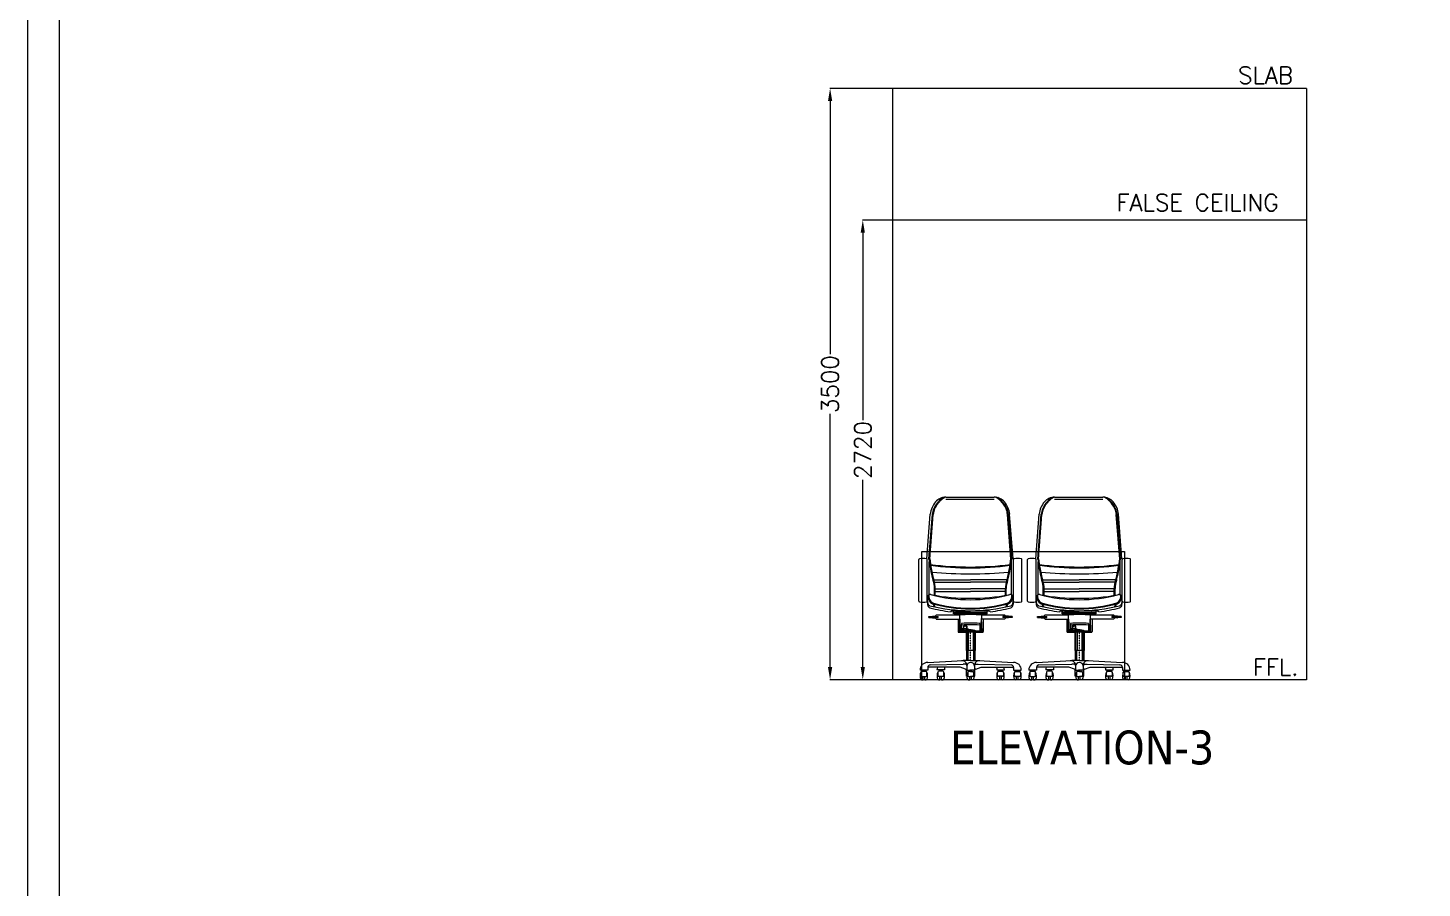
# Model space of a CAD drawing. Extents: x 3552052 to 4102982, y -707811 to -630695.
# Drawn here: x 3731623 to 3739880, y -696621 to -691530 of the extents above; entities that cross this region are included whole.
import ezdxf

# ---------------------------------------------------------------- set-up
doc = ezdxf.new("R2010")
doc.units = 0
doc.header["$LTSCALE"] = 6
doc.header["$MEASUREMENT"] = 0
doc.linetypes.add('AKS1', pattern=[0.024, 0.01, -0.002, 0, -0.002, 0.01])
doc.layers.get('0').update_dxf_attribs({"linetype": 'CONTINUOUS', "lineweight": 0})
doc.layers.get('Defpoints').update_dxf_attribs({"linetype": 'CONTINUOUS', "lineweight": 0})
for name, color, linetype, lineweight in [('ELE-4M UPS P.SB', 3, 'CONTINUOUS', 0), ('ELE-SOCKET NMBERING', 7, 'CONTINUOUS', 9), ('EQP', 6, 'CONTINUOUS', 0), ('MEP_HVAC_RA_DUCT', 1, 'CONTINUOUS', 0)]:
    doc.layers.add(name, color=color, linetype=linetype, lineweight=lineweight)
doc.styles.add('Annotation', font='tahoma.ttf')
doc.styles.add('ROMANS', font='romans.shx')
doc.dimstyles.new('AEPL1', dxfattribs={"dimtxt": 100, "dimasz": 75, "dimexe": 1.25, "dimexo": 50, "dimtad": 0, "dimdec": 0, "dimtxsty": 'ROMANS', "dimcen": 2.5, "dimclrd": 7, "dimclre": 7, "dimadec": 0, "dimazin": 0, "dimtfac": 1, "dimtdec": 0, "dimtmove": 0, "dimatfit": 3, "dimfxl": 1, "dimlwd": 0, "dimlwe": 0, "dimarcsym": 0})

# ---------------------------------------------------------------- blocks, each defined once
blk = doc.blocks.new('*D239')
at = {"layer": 'Defpoints', "color": 0, "linetype": 'ByBlock', "transparency": 16777216}
for p in [(3736567.3, -692667.8), (3737272.8, -692667.8), (3736897.1, -695388)]:
    blk.add_point(p, dxfattribs=at)
at = {"layer": 'ELE-4M UPS P.SB', "color": 7, "linetype": 'ByBlock', "lineweight": 0, "transparency": 16777216}
for p, q in [((3737222.8, -692667.8), (3736566.1, -692667.8)), ((3736567.3, -692742.8), (3736567.3, -693851.1)), ((3736567.3, -695313), (3736567.3, -694204.7)), ((3736847.1, -695388), (3736566.1, -695388))]:
    blk.add_line(p, q, dxfattribs=at)
at = {"layer": 'ELE-4M UPS P.SB', "color": 7, "linetype": 'ByBlock', "transparency": 16777216}
for points in [[(3736579.8, -692742.8), (3736554.8, -692742.8), (3736567.3, -692667.8)], [(3736554.8, -695313), (3736579.8, -695313), (3736567.3, -695388)]]:
    blk.add_solid(points, dxfattribs=at)
at = {"layer": 'ELE-4M UPS P.SB', "color": 0, "linetype": 'ByBlock', "transparency": 16777216, "insert": (3736567.3, -694027.9), "char_height": 100, "attachment_point": 5, "rotation": 90, "style": 'ROMANS'}
blk.add_mtext('2720', dxfattribs=at)
blk = doc.blocks.new('*D240')
at = {"layer": 'Defpoints', "color": 0, "linetype": 'ByBlock', "transparency": 16777216}
for p in [(3736373.8, -691888), (3736897.1, -691888), (3736897.1, -695388)]:
    blk.add_point(p, dxfattribs=at)
at = {"layer": 'ELE-4M UPS P.SB', "color": 7, "linetype": 'ByBlock', "lineweight": 0, "transparency": 16777216}
for p, q in [((3736847.1, -691888), (3736372.5, -691888)), ((3736373.8, -691963), (3736373.8, -693461.2)), ((3736373.8, -695313), (3736373.8, -693814.8)), ((3736847.1, -695388), (3736372.5, -695388))]:
    blk.add_line(p, q, dxfattribs=at)
at = {"layer": 'ELE-4M UPS P.SB', "color": 7, "linetype": 'ByBlock', "transparency": 16777216}
for points in [[(3736386.3, -691963), (3736361.3, -691963), (3736373.8, -691888)], [(3736361.3, -695313), (3736386.3, -695313), (3736373.8, -695388)]]:
    blk.add_solid(points, dxfattribs=at)
at = {"layer": 'ELE-4M UPS P.SB', "color": 0, "linetype": 'ByBlock', "transparency": 16777216, "insert": (3736373.8, -693638), "char_height": 100, "attachment_point": 5, "rotation": 90, "style": 'ROMANS'}
blk.add_mtext('3500', dxfattribs=at)

msp = doc.modelspace()

# ---------------------------------------------------------------- linework, layer by layer
for points in [[(3749646.8, -681192.4), (3749646.8, -701710.9), (3731623, -701710.9), (3731623, -681192.4)], [(3749460, -681379.2), (3749460, -701524.1), (3731809.8, -701524.1), (3731809.8, -681379.2)]]:
    msp.add_lwpolyline(points, close=True)
at = {"layer": 'EQP'}
for p, q in [((3737059.1, -694307.6), (3737345.3, -694307.6)), ((3737703.4, -694307.6), (3737989.6, -694307.6)), ((3737059.1, -694319.7), (3737345.3, -694319.7)), ((3737703.4, -694319.7), (3737989.6, -694319.7)), ((3736947.2, -694672.3), (3736967.2, -694407.6)), ((3736959.3, -694673.2), (3736979.3, -694408.5)), ((3736964.2, -694673.6), (3736984.2, -694408.9)), ((3737444.5, -694673.6), (3737424.5, -694408.9)), ((3737449.4, -694673.2), (3737429.4, -694408.5)), ((3737457.2, -694672.3), (3737437.2, -694407.6)), ((3737591.5, -694672.3), (3737611.5, -694407.6)), ((3737603.6, -694673.2), (3737623.6, -694408.5)), ((3737608.5, -694673.6), (3737628.5, -694408.9)), ((3738088.8, -694673.6), (3738068.8, -694408.9)), ((3738093.7, -694673.2), (3738073.7, -694408.5)), ((3738101.5, -694672.3), (3738081.5, -694407.6)), ((3736899.3, -694922.3), (3736899.3, -694676)), ((3736899.3, -694916.1), (3736899.3, -694682.1)), ((3736949.3, -694926), (3736949.3, -694676)), ((3736961.4, -694884), (3736961.4, -694689)), ((3737447.3, -694884), (3737447.3, -694689)), ((3737459.4, -694926), (3737459.4, -694676)), ((3737509.4, -694922.3), (3737509.4, -694676)), ((3737509.4, -694916.1), (3737509.4, -694682.1)), ((3737543.6, -694922.3), (3737543.6, -694676)), ((3737543.6, -694916.1), (3737543.6, -694682.1)), ((3737593.6, -694926), (3737593.6, -694676)), ((3737605.7, -694884), (3737605.7, -694689)), ((3738091.6, -694884), (3738091.6, -694689)), ((3738103.7, -694926), (3738103.7, -694676)), ((3738153.7, -694922.3), (3738153.7, -694676)), ((3738153.7, -694916.1), (3738153.7, -694682.1)), ((3736987.1, -694795.5), (3737204.3, -694795.5)), ((3736992, -694810.5), (3737204.3, -694810.5)), ((3737421.6, -694795.5), (3737204.3, -694795.5)), ((3737416.7, -694810.5), (3737204.3, -694810.5)), ((3737631.4, -694795.5), (3737848.6, -694795.5)), ((3737636.3, -694810.5), (3737848.6, -694810.5)), ((3738065.9, -694795.5), (3737848.6, -694795.5)), ((3738060.9, -694810.5), (3737848.6, -694810.5)), ((3736991.8, -694887.9), (3736991.8, -694847.7)), ((3736996.8, -694888.8), (3736996.8, -694845)), ((3736996.8, -694850.5), (3737204.3, -694850.5)), ((3736996.8, -694865.5), (3737204.3, -694865.5)), ((3737411.9, -694850.5), (3737204.3, -694850.5)), ((3737411.9, -694865.5), (3737204.3, -694865.5)), ((3737411.9, -694888.8), (3737411.9, -694845)), ((3737416.9, -694887.9), (3737416.9, -694847.7)), ((3737636.1, -694887.9), (3737636.1, -694847.7)), ((3737641.1, -694888.8), (3737641.1, -694845)), ((3737641.1, -694850.5), (3737848.6, -694850.5)), ((3737641.1, -694865.5), (3737848.6, -694865.5)), ((3738056.2, -694850.5), (3737848.6, -694850.5)), ((3738056.2, -694865.5), (3737848.6, -694865.5)), ((3738056.2, -694888.8), (3738056.2, -694845)), ((3738061.2, -694887.9), (3738061.2, -694847.7)), ((3736957.9, -695019.2), (3736957.9, -695013.2)), ((3736957.9, -695013.2), (3737012.9, -695013.2)), ((3736957.9, -695019.2), (3737012.9, -695019.2)), ((3736979.9, -695013.2), (3736979.9, -695011.7)), ((3736979.9, -695020.7), (3736979.9, -695019.2)), ((3736980.4, -695011.2), (3736994, -695011.2)), ((3736980.4, -695021.2), (3736993.9, -695021.2)), ((3737002.9, -695004.2), (3737139.7, -695004.2)), ((3737002.9, -695028.2), (3737140.8, -695028.2)), ((3737007.9, -695019.2), (3737007.9, -695013.2)), ((3737012.9, -695019.2), (3737012.9, -695013.2)), ((3737090.4, -694982.6), (3737091.5, -694982.6)), ((3737092, -694982.7), (3737090.4, -694982.7)), ((3737095.1, -694980), (3737092.8, -694982.3)), ((3737095.1, -694979.9), (3737092.9, -694982.1)), ((3737096.5, -694979.3), (3737113.2, -694979.3)), ((3737113.3, -694979.4), (3737096.5, -694979.4)), ((3737104.3, -694996.9), (3737104.3, -694983.6)), ((3737304.3, -694991.6), (3737104.3, -694991.6)), ((3737106.9, -694982.6), (3737105.3, -694982.6)), ((3737105.7, -694997.9), (3737105.6, -694997.9)), ((3737110, -694979.9), (3737107.7, -694982.2)), ((3737128.2, -694979.3), (3737111.4, -694979.3)), ((3737114.7, -694979.9), (3737116.8, -694982.1)), ((3737114.7, -694980), (3737116.8, -694982.1)), ((3737118.2, -694982.6), (3737204.3, -694982.6)), ((3737129.6, -694979.9), (3737131.7, -694982.1)), ((3737131.7, -695028.2), (3737131.7, -695102.7)), ((3737273, -694997.9), (3737135.6, -694997.9)), ((3737138.8, -695101.6), (3737141.1, -695033)), ((3737149.7, -695003.1), (3737149.7, -694997.9)), ((3737152.2, -695056), (3737152.2, -695061.9)), ((3737152.7, -695002.8), (3737152.7, -694997.9)), ((3737290.5, -694982.6), (3737204.3, -694982.6)), ((3737259.4, -695002.9), (3737259.4, -694997.9)), ((3737260.2, -695056), (3737260.2, -695061.9)), ((3737262.4, -695003.1), (3737262.4, -694997.9)), ((3737407.7, -695028.2), (3737270.9, -695028.2)), ((3737273.6, -695101.6), (3737271, -695025.7)), ((3737272.2, -695004.2), (3737407.7, -695004.2)), ((3737279, -694979.9), (3737276.9, -694982.1)), ((3737279, -694980), (3737276.9, -694982.1)), ((3737280.4, -694979.4), (3737297.1, -694979.4)), ((3737280.7, -695028.2), (3737280.7, -695102.7)), ((3737294, -694979.9), (3737291.9, -694982.1)), ((3737294, -694980), (3737291.9, -694982.1)), ((3737312.2, -694979.3), (3737295.4, -694979.3)), ((3737295.4, -694979.4), (3737312.1, -694979.4)), ((3737298.6, -694979.9), (3737300.7, -694982.1)), ((3737298.6, -694980), (3737300.9, -694982.3)), ((3737301.7, -694982.7), (3737303.3, -694982.7)), ((3737303.3, -694982.6), (3737302.1, -694982.6)), ((3737303.3, -694997.9), (3737302.9, -694997.9)), ((3737304.3, -694996.9), (3737304.3, -694983.6)), ((3737313.6, -694979.9), (3737315.7, -694982.1)), ((3737313.6, -694980), (3737315.9, -694982.3)), ((3737316.7, -694982.7), (3737318.3, -694982.7)), ((3737318.3, -694982.6), (3737317.1, -694982.6)), ((3737452.7, -695013.2), (3737397.7, -695013.2)), ((3737397.7, -695013.2), (3737397.7, -695019.2)), ((3737452.7, -695019.2), (3737397.7, -695019.2)), ((3737402.7, -695013.2), (3737402.7, -695019.2)), ((3737430.2, -695021.2), (3737416.6, -695021.2)), ((3737430.2, -695011.2), (3737416.7, -695011.2)), ((3737430.7, -695011.7), (3737430.7, -695013.2)), ((3737430.7, -695019.2), (3737430.7, -695020.7)), ((3737452.7, -695013.2), (3737452.7, -695019.2)), ((3737602.2, -695019.2), (3737602.2, -695013.2)), ((3737602.2, -695013.2), (3737657.2, -695013.2)), ((3737602.2, -695019.2), (3737657.2, -695019.2)), ((3737624.2, -695013.2), (3737624.2, -695011.7)), ((3737624.2, -695020.7), (3737624.2, -695019.2)), ((3737624.7, -695011.2), (3737638.2, -695011.2)), ((3737624.7, -695021.2), (3737638.2, -695021.2)), ((3737647.2, -695004.2), (3737784, -695004.2)), ((3737647.2, -695028.2), (3737785.1, -695028.2)), ((3737652.2, -695019.2), (3737652.2, -695013.2)), ((3737657.2, -695019.2), (3737657.2, -695013.2)), ((3737734.7, -694982.6), (3737735.8, -694982.6)), ((3737736.3, -694982.7), (3737734.7, -694982.7)), ((3737739.4, -694980), (3737737.1, -694982.3)), ((3737739.4, -694979.9), (3737737.2, -694982.1)), ((3737740.8, -694979.3), (3737757.5, -694979.3)), ((3737757.6, -694979.4), (3737740.8, -694979.4)), ((3737748.6, -694996.9), (3737748.6, -694983.6)), ((3737948.6, -694991.6), (3737748.6, -694991.6)), ((3737751.2, -694982.6), (3737749.6, -694982.6)), ((3737750, -694997.9), (3737749.9, -694997.9)), ((3737754.3, -694979.9), (3737752, -694982.2)), ((3737772.5, -694979.3), (3737755.7, -694979.3)), ((3737759, -694979.9), (3737761.1, -694982.1)), ((3737759, -694980), (3737761.1, -694982.1)), ((3737762.5, -694982.6), (3737848.6, -694982.6)), ((3737773.9, -694979.9), (3737776, -694982.1)), ((3737776, -695028.2), (3737776, -695102.7)), ((3737917.3, -694997.9), (3737779.8, -694997.9)), ((3737783.1, -695101.6), (3737785.4, -695033)), ((3737794, -695003.1), (3737794, -694997.9)), ((3737796.5, -695056), (3737796.5, -695061.9)), ((3737797, -695002.8), (3737797, -694997.9)), ((3737934.8, -694982.6), (3737848.6, -694982.6)), ((3737903.7, -695002.9), (3737903.7, -694997.9)), ((3737904.5, -695056), (3737904.5, -695061.9)), ((3737906.7, -695003.1), (3737906.7, -694997.9)), ((3738052, -695028.2), (3737915.2, -695028.2)), ((3737917.9, -695101.6), (3737915.3, -695025.7)), ((3737916.5, -695004.2), (3738052, -695004.2)), ((3737923.3, -694980), (3737921.1, -694982.1)), ((3737923.3, -694979.9), (3737921.2, -694982.1)), ((3737924.7, -694979.4), (3737941.4, -694979.4)), ((3737925, -695028.2), (3737925, -695102.7)), ((3737938.3, -694980), (3737936.1, -694982.1)), ((3737938.3, -694979.9), (3737936.2, -694982.1)), ((3737956.5, -694979.3), (3737939.7, -694979.3)), ((3737939.7, -694979.4), (3737956.4, -694979.4)), ((3737942.8, -694980), (3737945.2, -694982.3)), ((3737942.9, -694979.9), (3737945, -694982.1)), ((3737946, -694982.7), (3737947.6, -694982.7)), ((3737947.6, -694982.6), (3737946.4, -694982.6)), ((3737947.6, -694997.9), (3737947.2, -694997.9)), ((3737948.6, -694996.9), (3737948.6, -694983.6)), ((3737957.8, -694980), (3737960.2, -694982.3)), ((3737957.9, -694979.9), (3737960, -694982.1)), ((3737961, -694982.7), (3737962.6, -694982.7)), ((3737962.6, -694982.6), (3737961.4, -694982.6)), ((3738097, -695013.2), (3738042, -695013.2)), ((3738042, -695013.2), (3738042, -695019.2)), ((3738097, -695019.2), (3738042, -695019.2)), ((3738047, -695013.2), (3738047, -695019.2)), ((3738074.5, -695021.2), (3738060.9, -695021.2)), ((3738074.5, -695011.2), (3738061, -695011.2)), ((3738075, -695011.7), (3738075, -695013.2)), ((3738075, -695019.2), (3738075, -695020.7)), ((3738097, -695013.2), (3738097, -695019.2)), ((3737135.7, -695106.7), (3737178.7, -695106.7)), ((3737140.8, -695103.7), (3737162, -695103.7)), ((3737144.2, -695066), (3737144.2, -695100.8)), ((3737153.7, -695100.8), (3737144.2, -695100.8)), ((3737152.2, -695061.9), (3737152.2, -695089.1)), ((3737152.2, -695100.1), (3737152.2, -695100.8)), ((3737163, -695071.5), (3737163, -695085.8)), ((3737164.5, -695072.1), (3737164.5, -695085.8)), ((3737168.5, -695066.9), (3737168.5, -695071.5)), ((3737171.9, -695071.3), (3737173, -695071.3)), ((3737177.5, -695066.6), (3737177.5, -695071.6)), ((3737178.7, -695106.7), (3737178.7, -695214.7)), ((3737180.7, -695104.7), (3737231.7, -695104.7)), ((3737181.5, -695072.3), (3737181.5, -695085.8)), ((3737232.1, -695104.7), (3737181.7, -695104.7)), ((3737183, -695071.1), (3737183, -695085.8)), ((3737183.7, -695104.7), (3737183.7, -695214.7)), ((3737184.1, -695103.7), (3737186.7, -695103.7)), ((3737186.7, -695102.6), (3737186.7, -695104.7)), ((3737191.7, -695104.7), (3737191.7, -695214.7)), ((3737268.2, -695100.8), (3737192.4, -695100.8)), ((3737220.7, -695104.7), (3737220.7, -695214.7)), ((3737225.7, -695100.8), (3737225.7, -695104.7)), ((3737225.7, -695103.7), (3737271.6, -695103.7)), ((3737228.7, -695104.7), (3737228.7, -695214.7)), ((3737233.7, -695106.7), (3737233.7, -695214.7)), ((3737233.7, -695106.7), (3737276.7, -695106.7)), ((3737260.2, -695061.9), (3737260.2, -695100.8)), ((3737268.2, -695066), (3737268.2, -695100.8)), ((3737780, -695106.7), (3737823, -695106.7)), ((3737785.1, -695103.7), (3737806.3, -695103.7)), ((3737788.5, -695066), (3737788.5, -695100.8)), ((3737797.9, -695100.8), (3737788.5, -695100.8)), ((3737796.5, -695061.9), (3737796.5, -695089.1)), ((3737796.5, -695100.1), (3737796.5, -695100.8)), ((3737807.3, -695071.5), (3737807.3, -695085.8)), ((3737808.8, -695072.1), (3737808.8, -695085.8)), ((3737812.8, -695066.9), (3737812.8, -695071.5)), ((3737816.2, -695071.3), (3737817.3, -695071.3)), ((3737821.8, -695066.6), (3737821.8, -695071.6)), ((3737823, -695106.7), (3737823, -695214.7)), ((3737825, -695104.7), (3737876, -695104.7)), ((3737825.8, -695072.3), (3737825.8, -695085.8)), ((3737876.3, -695104.7), (3737826, -695104.7)), ((3737827.3, -695071.1), (3737827.3, -695085.8)), ((3737828, -695104.7), (3737828, -695214.7)), ((3737828.4, -695103.7), (3737831, -695103.7)), ((3737831, -695102.6), (3737831, -695104.7)), ((3737836, -695104.7), (3737836, -695214.7)), ((3737912.5, -695100.8), (3737836.7, -695100.8)), ((3737865, -695104.7), (3737865, -695214.7)), ((3737870, -695100.8), (3737870, -695104.7)), ((3737870, -695103.7), (3737915.9, -695103.7)), ((3737873, -695104.7), (3737873, -695214.7)), ((3737878, -695106.7), (3737878, -695214.7)), ((3737878, -695106.7), (3737921, -695106.7)), ((3737904.5, -695061.9), (3737904.5, -695100.8)), ((3737912.5, -695066), (3737912.5, -695100.8)), ((3737233.7, -695214.7), (3737178.7, -695214.7)), ((3737181.2, -695214.7), (3737181.2, -695273.7)), ((3737184.2, -695214.7), (3737184.2, -695273.7)), ((3737189.2, -695214.7), (3737189.2, -695273.7)), ((3737223.2, -695214.7), (3737223.2, -695273.7)), ((3737228.2, -695214.7), (3737228.2, -695273.7)), ((3737231.2, -695214.7), (3737231.2, -695273.7)), ((3737878, -695214.7), (3737823, -695214.7)), ((3737825.5, -695214.7), (3737825.5, -695273.7)), ((3737828.5, -695214.7), (3737828.5, -695273.7)), ((3737833.5, -695214.7), (3737833.5, -695273.7)), ((3737867.5, -695214.7), (3737867.5, -695273.7)), ((3737872.5, -695214.7), (3737872.5, -695273.7)), ((3737875.5, -695214.7), (3737875.5, -695273.7)), ((3736951.9, -695285), (3737161.2, -695274)), ((3736966.5, -695300.2), (3737161.2, -695295)), ((3737206.2, -695274), (3737161.2, -695274)), ((3737175.5, -695295), (3737161.2, -695295)), ((3737183.5, -695303), (3737183.5, -695330.5)), ((3737206.2, -695274), (3737251.2, -695274)), ((3737229, -695303), (3737229, -695330.5)), ((3737237, -695295), (3737251.2, -695295)), ((3737251.2, -695274), (3737460.6, -695285)), ((3737251.2, -695295), (3737445.9, -695300.2)), ((3737596.1, -695285), (3737805.5, -695274)), ((3737610.8, -695300.2), (3737805.5, -695295)), ((3737850.5, -695274), (3737805.5, -695274)), ((3737819.7, -695295), (3737805.5, -695295)), ((3737827.7, -695303), (3737827.7, -695330.5)), ((3737850.5, -695274), (3737895.5, -695274)), ((3737873.2, -695303), (3737873.2, -695330.5)), ((3737881.2, -695295), (3737895.5, -695295)), ((3737895.5, -695274), (3738104.8, -695285)), ((3737895.5, -695295), (3738090.2, -695300.2)), ((3736951.9, -695330.5), (3736906.4, -695330.5)), ((3736911.6, -695343), (3736911.6, -695363)), ((3736914.9, -695388), (3736924.1, -695388)), ((3736941.6, -695338), (3736916.6, -695338)), ((3736916.6, -695368), (3736941.6, -695368)), ((3736934.1, -695330.5), (3736924.1, -695330.5)), ((3736924.1, -695338), (3736924.1, -695330.5)), ((3736924.1, -695388), (3736924.1, -695368)), ((3736934.1, -695338), (3736934.1, -695330.5)), ((3736934.1, -695388), (3736934.1, -695368)), ((3736934.1, -695388), (3736943.3, -695388)), ((3736946.6, -695363), (3736946.6, -695343)), ((3736951.9, -695315.2), (3736951.9, -695330.5)), ((3737096.7, -695314), (3736956.9, -695314)), ((3737052.1, -695329.9), (3737006.6, -695329.9)), ((3737011.9, -695342.4), (3737011.9, -695362.4)), ((3737015.2, -695387.4), (3737024.4, -695387.4)), ((3737041.9, -695337.4), (3737016.9, -695337.4)), ((3737016.9, -695367.4), (3737041.9, -695367.4)), ((3737024.4, -695337.4), (3737024.4, -695329.9)), ((3737034.4, -695329.9), (3737024.4, -695329.9)), ((3737024.4, -695387.4), (3737024.4, -695367.4)), ((3737034.4, -695337.4), (3737034.4, -695329.9)), ((3737034.4, -695387.4), (3737034.4, -695367.4)), ((3737034.4, -695387.4), (3737043.6, -695387.4)), ((3737046.9, -695362.4), (3737046.9, -695342.4)), ((3737052.1, -695318.4), (3737052.1, -695329.9)), ((3737143.7, -695314), (3737096.7, -695314)), ((3737176.2, -695324.1), (3737143.7, -695314)), ((3737176.2, -695324.1), (3737183.5, -695324.1)), ((3737181.2, -695366.5), (3737181.2, -695324.1)), ((3737183.7, -695366.5), (3737181.2, -695366.5)), ((3737183.5, -695330.5), (3737206.2, -695330.5)), ((3737188.7, -695343), (3737188.7, -695363)), ((3737192, -695388), (3737201.2, -695388)), ((3737206.2, -695338), (3737193.7, -695338)), ((3737193.7, -695368), (3737206.2, -695368)), ((3737201.2, -695338), (3737201.2, -695330.5)), ((3737206.2, -695330.5), (3737201.2, -695330.5)), ((3737201.2, -695388), (3737201.2, -695368)), ((3737229, -695330.5), (3737206.2, -695330.5)), ((3737206.2, -695330.5), (3737211.2, -695330.5)), ((3737206.2, -695338), (3737218.7, -695338)), ((3737218.7, -695368), (3737206.2, -695368)), ((3737211.2, -695338), (3737211.2, -695330.5)), ((3737211.2, -695388), (3737211.2, -695368)), ((3737220.4, -695388), (3737211.2, -695388)), ((3737223.7, -695343), (3737223.7, -695363)), ((3737228.7, -695366.5), (3737231.2, -695366.5)), ((3737236.2, -695324.1), (3737229, -695324.1)), ((3737231.2, -695366.5), (3737231.2, -695324.1)), ((3737236.2, -695324.1), (3737268.7, -695314)), ((3737268.7, -695314), (3737315.7, -695314)), ((3737315.7, -695314), (3737455.6, -695314)), ((3737360.3, -695318.4), (3737360.3, -695329.9)), ((3737360.3, -695329.9), (3737405.8, -695329.9)), ((3737365.5, -695362.4), (3737365.5, -695342.4)), ((3737378, -695387.4), (3737368.8, -695387.4)), ((3737370.5, -695337.4), (3737395.5, -695337.4)), ((3737395.5, -695367.4), (3737370.5, -695367.4)), ((3737378, -695329.9), (3737388, -695329.9)), ((3737378, -695337.4), (3737378, -695329.9)), ((3737378, -695387.4), (3737378, -695367.4)), ((3737388, -695337.4), (3737388, -695329.9)), ((3737388, -695387.4), (3737388, -695367.4)), ((3737397.2, -695387.4), (3737388, -695387.4)), ((3737400.5, -695342.4), (3737400.5, -695362.4)), ((3737460.6, -695315.2), (3737460.6, -695330.5)), ((3737460.6, -695330.5), (3737506.1, -695330.5)), ((3737465.8, -695363), (3737465.8, -695343)), ((3737478.3, -695388), (3737469.1, -695388)), ((3737470.8, -695338), (3737495.8, -695338)), ((3737495.8, -695368), (3737470.8, -695368)), ((3737478.3, -695338), (3737478.3, -695330.5)), ((3737478.3, -695330.5), (3737488.3, -695330.5)), ((3737478.3, -695388), (3737478.3, -695368)), ((3737488.3, -695338), (3737488.3, -695330.5)), ((3737488.3, -695388), (3737488.3, -695368)), ((3737497.5, -695388), (3737488.3, -695388)), ((3737500.8, -695343), (3737500.8, -695363)), ((3737596.1, -695330.5), (3737550.6, -695330.5)), ((3737555.9, -695343), (3737555.9, -695363)), ((3737559.2, -695388), (3737568.4, -695388)), ((3737585.9, -695338), (3737560.9, -695338)), ((3737560.9, -695368), (3737585.9, -695368)), ((3737578.4, -695330.5), (3737568.4, -695330.5)), ((3737568.4, -695338), (3737568.4, -695330.5)), ((3737568.4, -695388), (3737568.4, -695368)), ((3737578.4, -695338), (3737578.4, -695330.5)), ((3737578.4, -695388), (3737578.4, -695368)), ((3737578.4, -695388), (3737587.6, -695388)), ((3737590.9, -695363), (3737590.9, -695343)), ((3737596.1, -695315.2), (3737596.1, -695330.5)), ((3737741, -695314), (3737601.1, -695314)), ((3737696.4, -695329.9), (3737650.9, -695329.9)), ((3737656.2, -695342.4), (3737656.2, -695362.4)), ((3737659.5, -695387.4), (3737668.7, -695387.4)), ((3737686.2, -695337.4), (3737661.2, -695337.4)), ((3737661.2, -695367.4), (3737686.2, -695367.4)), ((3737668.7, -695337.4), (3737668.7, -695329.9)), ((3737678.7, -695329.9), (3737668.7, -695329.9)), ((3737668.7, -695387.4), (3737668.7, -695367.4)), ((3737678.7, -695337.4), (3737678.7, -695329.9)), ((3737678.7, -695387.4), (3737678.7, -695367.4)), ((3737678.7, -695387.4), (3737687.9, -695387.4)), ((3737691.2, -695362.4), (3737691.2, -695342.4)), ((3737696.4, -695318.4), (3737696.4, -695329.9)), ((3737788, -695314), (3737741, -695314)), ((3737820.5, -695324.1), (3737788, -695314)), ((3737820.5, -695324.1), (3737827.7, -695324.1)), ((3737825.5, -695366.5), (3737825.5, -695324.1)), ((3737828, -695366.5), (3737825.5, -695366.5)), ((3737827.7, -695330.5), (3737850.5, -695330.5)), ((3737833, -695343), (3737833, -695363)), ((3737836.3, -695388), (3737845.5, -695388)), ((3737850.5, -695338), (3737838, -695338)), ((3737838, -695368), (3737850.5, -695368)), ((3737845.5, -695338), (3737845.5, -695330.5)), ((3737850.5, -695330.5), (3737845.5, -695330.5)), ((3737845.5, -695388), (3737845.5, -695368)), ((3737873.2, -695330.5), (3737850.5, -695330.5)), ((3737850.5, -695330.5), (3737855.5, -695330.5)), ((3737850.5, -695338), (3737863, -695338)), ((3737863, -695368), (3737850.5, -695368)), ((3737855.5, -695338), (3737855.5, -695330.5)), ((3737855.5, -695388), (3737855.5, -695368)), ((3737864.7, -695388), (3737855.5, -695388)), ((3737868, -695343), (3737868, -695363)), ((3737873, -695366.5), (3737875.5, -695366.5)), ((3737880.5, -695324.1), (3737873.2, -695324.1)), ((3737875.5, -695366.5), (3737875.5, -695324.1)), ((3737880.5, -695324.1), (3737913, -695314)), ((3737913, -695314), (3737960, -695314)), ((3737960, -695314), (3738099.8, -695314)), ((3738004.6, -695318.4), (3738004.6, -695329.9)), ((3738004.6, -695329.9), (3738050.1, -695329.9)), ((3738009.8, -695362.4), (3738009.8, -695342.4)), ((3738022.3, -695387.4), (3738013.1, -695387.4)), ((3738014.8, -695337.4), (3738039.8, -695337.4)), ((3738039.8, -695367.4), (3738014.8, -695367.4)), ((3738022.3, -695329.9), (3738032.3, -695329.9)), ((3738022.3, -695337.4), (3738022.3, -695329.9)), ((3738022.3, -695387.4), (3738022.3, -695367.4)), ((3738032.3, -695337.4), (3738032.3, -695329.9)), ((3738032.3, -695387.4), (3738032.3, -695367.4)), ((3738041.5, -695387.4), (3738032.3, -695387.4)), ((3738044.8, -695342.4), (3738044.8, -695362.4)), ((3738104.8, -695315.2), (3738104.8, -695330.5)), ((3738104.8, -695330.5), (3738150.3, -695330.5)), ((3738110.1, -695363), (3738110.1, -695343)), ((3738122.6, -695388), (3738113.4, -695388)), ((3738115.1, -695338), (3738140.1, -695338)), ((3738140.1, -695368), (3738115.1, -695368)), ((3738122.6, -695338), (3738122.6, -695330.5)), ((3738122.6, -695330.5), (3738132.6, -695330.5)), ((3738122.6, -695388), (3738122.6, -695368)), ((3738132.6, -695338), (3738132.6, -695330.5)), ((3738132.6, -695388), (3738132.6, -695368)), ((3738141.8, -695388), (3738132.6, -695388)), ((3738145.1, -695343), (3738145.1, -695363))]:
    msp.add_line(p, q, dxfattribs=at)
at = {"layer": 'EQP', "linetype": 'AKS1'}
for p, q in [((3737206.2, -695274), (3737206.2, -695104.7)), ((3737850.5, -695274), (3737850.5, -695104.7))]:
    msp.add_line(p, q, dxfattribs=at)
at = {"layer": 'EQP', "linetype": 'ByBlock'}
msp.add_lwpolyline([(3736917.1, -695388), (3736917.1, -694628), (3738117.1, -694628), (3738117.1, -695388)], dxfattribs=at)
at = {"layer": 'EQP'}
for points in [[(3737185.8, -695102.8, 0.036172), (3737191.4, -695101.2, 0.092461), (3737197.7, -695097.5, 0.21798), (3737199, -695094.6, 0.21798), (3737197.7, -695091.7, 0.092461), (3737191.4, -695088.1, 0.049145), (3737183.7, -695086.1, 0.036789), (3737173, -695085.3, 0.036789), (3737162.4, -695086.1, 0.049145), (3737154.7, -695088.1, 0.092461), (3737148.4, -695091.7, 0.21798), (3737147, -695094.6, 0.21798), (3737148.4, -695097.5, 0.092461), (3737154.7, -695101.2, 0.036172), (3737160.3, -695102.8, 0.036789)], [(3737173, -695093.3, 0.027109), (3737164.7, -695093.8, 0.037151), (3737158.8, -695094.9, 0.077239), (3737153.7, -695097.1, 0.25681), (3737152.9, -695098.6, 0.25681), (3737153.7, -695100.2, 0.077239), (3737158.8, -695102.4, 0.00948), (3737160.3, -695102.7, 0.027109)], [(3737173, -695099.3, 0.022037), (3737167.7, -695099.6, 0.03052), (3737163.8, -695100.1, 0.066451), (3737160.5, -695101.3, 0.280855), (3737160, -695102.1, 0.20662), (3737160.3, -695102.7, 0.005002)], [(3737173, -695099.8, 0.022037), (3737167.7, -695100.1, 0.03052), (3737163.9, -695100.6, 0.070109), (3737160.4, -695101.9, 0.247535)], [(3737185.8, -695102.7, 0.00948), (3737187.3, -695102.4, 0.077239), (3737192.4, -695100.2, 0.25681), (3737193.2, -695098.6, 0.25681), (3737192.4, -695097.1, 0.077239), (3737187.3, -695094.9, 0.037151), (3737181.3, -695093.8, 0.027109), (3737173, -695093.3, 0.027109)], [(3737185.8, -695102.7, 0.20662), (3737186.1, -695102.1, 0.280855), (3737185.6, -695101.3, 0.066451), (3737182.3, -695100.1, 0.03052), (3737178.4, -695099.6, 0.022037), (3737173, -695099.3, 0.022037)], [(3737185.3, -695101.8, 0.065168), (3737182.2, -695100.6, 0.03052), (3737178.4, -695100.1, 0.022037), (3737173, -695099.8, 0.022037)], [(3737830, -695102.8, 0.036172), (3737835.7, -695101.2, 0.092461), (3737842, -695097.5, 0.21798), (3737843.3, -695094.6, 0.21798), (3737842, -695091.7, 0.092461), (3737835.7, -695088.1, 0.049145), (3737828, -695086.1, 0.036789), (3737817.3, -695085.3, 0.036789), (3737806.7, -695086.1, 0.049145), (3737799, -695088.1, 0.092461), (3737792.7, -695091.7, 0.21798), (3737791.3, -695094.6, 0.21798), (3737792.7, -695097.5, 0.092461), (3737799, -695101.2, 0.036172), (3737804.6, -695102.8, 0.036789)], [(3737817.3, -695093.3, 0.027109), (3737809, -695093.8, 0.037151), (3737803.1, -695094.9, 0.077239), (3737798, -695097.1, 0.25681), (3737797.1, -695098.6, 0.25681), (3737798, -695100.2, 0.077239), (3737803.1, -695102.4, 0.00948), (3737804.6, -695102.7, 0.027109)], [(3737817.3, -695099.3, 0.022037), (3737812, -695099.6, 0.03052), (3737808.1, -695100.1, 0.066451), (3737804.8, -695101.3, 0.280855), (3737804.3, -695102.1, 0.20662), (3737804.6, -695102.7, 0.005002)], [(3737817.3, -695099.8, 0.022037), (3737812, -695100.1, 0.03052), (3737808.2, -695100.6, 0.070109), (3737804.7, -695101.9, 0.247535)], [(3737830.1, -695102.7, 0.00948), (3737831.6, -695102.4, 0.077239), (3737836.7, -695100.2, 0.25681), (3737837.5, -695098.6, 0.25681), (3737836.7, -695097.1, 0.077239), (3737831.6, -695094.9, 0.037151), (3737825.6, -695093.8, 0.027109), (3737817.3, -695093.3, 0.027109)], [(3737830.1, -695102.7, 0.20662), (3737830.4, -695102.1, 0.280855), (3737829.9, -695101.3, 0.066451), (3737826.6, -695100.1, 0.03052), (3737822.7, -695099.6, 0.022037), (3737817.3, -695099.3, 0.022037)], [(3737829.6, -695101.8, 0.065168), (3737826.5, -695100.6, 0.03052), (3737822.7, -695100.1, 0.022037), (3737817.3, -695099.8, 0.022037)]]:
    msp.add_lwpolyline(points, format="xyb", dxfattribs=at)
for centre, radius, start, end in [((3737059.1, -694387.6), 80, 90, 139.33865), ((3737137, -694443.4), 164.4, 125.70807, 134.17903), ((3737137, -694443.4), 159.1, 121.5413, 134.17903), ((3737345.3, -694387.6), 80, 40.66549, 90.00414), ((3737271.7, -694443.4), 159.1, 45.82097, 58.4587), ((3737271.7, -694443.4), 164.4, 45.82097, 54.29193), ((3737703.4, -694387.6), 80, 90, 139.33865), ((3737781.3, -694443.4), 164.4, 125.70807, 134.17903), ((3737781.3, -694443.4), 159.1, 121.5413, 134.17903), ((3737989.6, -694387.6), 80, 40.66549, 90.00414), ((3737916, -694443.4), 159.1, 45.82097, 58.4587), ((3737916, -694443.4), 164.4, 45.82097, 54.29193), ((3737098.9, -694421.8), 132.5, 139.33865, 173.85166), ((3737098.9, -694421.8), 120.4, 139.33865, 173.85166), ((3737098.9, -694421.8), 115.5, 139.33865, 173.85166), ((3737138.6, -694439.2), 162.3, 138.08377, 143.82608), ((3737138.6, -694439.2), 157.4, 138.08377, 143.82608), ((3737080.4, -694381.5), 80.5, 135.99427, 140.95492), ((3737080.4, -694381.5), 75.6, 135.99427, 140.95492), ((3737328.3, -694381.5), 75.6, 39.04508, 44.00573), ((3737328.3, -694381.5), 80.5, 39.04508, 44.00573), ((3737270.1, -694439.2), 157.4, 36.17392, 41.91623), ((3737270.1, -694439.2), 162.3, 36.17392, 41.91623), ((3737309.8, -694421.8), 115.5, 6.14834, 40.66135), ((3737309.8, -694421.8), 120.4, 6.14834, 40.66135), ((3737305.5, -694421.8), 132.5, 6.15248, 40.66549), ((3737743.2, -694421.8), 132.5, 139.33865, 173.85166), ((3737743.2, -694421.8), 120.4, 139.33865, 173.85166), ((3737743.2, -694421.8), 115.5, 139.33865, 173.85166), ((3737782.9, -694439.2), 162.3, 138.08377, 143.82608), ((3737782.9, -694439.2), 157.4, 138.08377, 143.82608), ((3737724.7, -694381.5), 80.5, 135.99427, 140.95492), ((3737724.7, -694381.5), 75.6, 135.99427, 140.95492), ((3737972.6, -694381.5), 75.6, 39.04508, 44.00573), ((3737972.6, -694381.5), 80.5, 39.04508, 44.00573), ((3737914.4, -694439.2), 157.4, 36.17392, 41.91623), ((3737914.4, -694439.2), 162.3, 36.17392, 41.91623), ((3737954.1, -694421.8), 115.5, 6.14834, 40.66135), ((3737954.1, -694421.8), 120.4, 6.14834, 40.66135), ((3737949.8, -694421.8), 132.5, 6.15248, 40.66549), ((3736903.3, -694676), 4, 104.50765, 180), ((3736924.3, -694757.1), 87.8, 75.48933, 104.50765), ((3736945.3, -694676), 4, 0, 75.48933), ((3737461.8, -694774), 520.1, 170.13771, 170.16291), ((3737971.4, -694552), 1019.3, 186.79626, 193.50223), ((3737971.4, -694552), 1014.3, 186.79626, 193.50223), ((3737204.3, -692883.5), 1837, 262.63459, 270.00069), ((3737204.3, -692881.9), 1843.6, 262.68613, 270.00068), ((3737204.4, -692883.5), 1837, 269.99931, 277.36541), ((3737204.4, -692881.9), 1843.6, 269.99932, 277.31387), ((3736437.2, -694552), 1014.3, 346.49777, 353.20374), ((3736437.2, -694552), 1019.3, 346.49777, 353.20374), ((3736946.9, -694774), 520.1, 9.83709, 9.86229), ((3737463.4, -694676), 4, 104.51067, 180), ((3737484.4, -694757.1), 87.8, 75.49235, 104.51067), ((3737505.4, -694676), 4, 0, 75.49235), ((3737547.6, -694676), 4, 104.50765, 180), ((3737568.6, -694757.1), 87.8, 75.48933, 104.50765), ((3737589.6, -694676), 4, 0, 75.48933), ((3738106.1, -694774), 520.1, 170.13771, 170.16291), ((3738615.7, -694552), 1019.3, 186.79626, 193.50223), ((3738615.7, -694552), 1014.3, 186.79626, 193.50223), ((3737848.6, -692883.5), 1837, 262.63459, 270.00069), ((3737848.6, -692881.9), 1843.6, 262.68613, 270.00068), ((3737848.7, -692883.5), 1837, 269.99931, 277.36541), ((3737848.7, -692881.9), 1843.6, 269.99932, 277.31387), ((3737081.5, -694552), 1014.3, 346.49777, 353.20374), ((3737081.5, -694552), 1019.3, 346.49777, 353.20374), ((3737591.2, -694774), 520.1, 9.83709, 9.86229), ((3738107.7, -694676), 4, 104.51067, 180), ((3738128.7, -694757.1), 87.8, 75.49235, 104.51067), ((3738149.7, -694676), 4, 0, 75.49235), ((3737204.3, -692166.6), 2593.9, 264.96735, 270.00029), ((3737067.8, -694768.9), 90, 193.50223, 200.47059), ((3736860.3, -694846.4), 131.5, 359.0747, 20.47059), ((3737067.8, -694768.9), 85, 193.50223, 200.47059), ((3736860.3, -694846.4), 136.5, 359.0747, 20.47059), ((3737204.4, -692166.6), 2593.9, 269.99971, 275.03265), ((3737548.4, -694846.4), 136.5, 159.52941, 180.9253), ((3737548.4, -694846.4), 131.5, 159.52941, 180.9253), ((3737340.8, -694768.9), 85, 339.52941, 346.49777), ((3737340.8, -694768.9), 90, 339.52941, 346.49777), ((3737848.6, -692166.6), 2593.9, 264.96735, 270.00029), ((3737712.1, -694768.9), 90, 193.50223, 200.47059), ((3737504.6, -694846.4), 131.5, 359.0747, 20.47059), ((3737712.1, -694768.9), 85, 193.50223, 200.47059), ((3737504.6, -694846.4), 136.5, 359.0747, 20.47059), ((3737848.6, -692166.6), 2593.9, 269.99971, 275.03265), ((3738192.7, -694846.4), 136.5, 159.52941, 180.9253), ((3738192.7, -694846.4), 131.5, 159.52941, 180.9253), ((3737985.1, -694768.9), 85, 339.52941, 346.49777), ((3737985.1, -694768.9), 90, 339.52941, 346.49777), ((3736966.8, -694898), 15, 74.83106, 164.01066), ((3736999.4, -694895), 46.9, 178.23581, 245.21694), ((3736999.4, -694895), 41.9, 166.88286, 245.21694), ((3737203.6, -694006.8), 907.1, 255.12687, 270.04806), ((3737203.3, -693638.2), 1267.3, 259.70382, 270.04845), ((3737205.1, -694006.8), 907.1, 269.95194, 284.87313), ((3737205.4, -693638.2), 1267.3, 269.95155, 280.29618), ((3737409.3, -694895), 41.9, 294.78306, 13.11714), ((3737409.3, -694895), 46.9, 294.78306, 1.76419), ((3737441.9, -694898), 15, 15.98934, 105.16894), ((3737611.1, -694898), 15, 74.83106, 164.01066), ((3737643.7, -694895), 46.9, 178.23581, 245.21694), ((3737643.7, -694895), 41.9, 166.88286, 245.21694), ((3737847.9, -694006.8), 907.1, 255.12687, 270.04806), ((3737847.6, -693638.2), 1267.3, 259.70382, 270.04845), ((3737849.4, -694006.8), 907.1, 269.95194, 284.87313), ((3737849.7, -693638.2), 1267.3, 269.95155, 280.29618), ((3738053.6, -694895), 41.9, 294.78306, 13.11714), ((3738053.6, -694895), 46.9, 294.78306, 1.76419), ((3738086.1, -694898), 15, 15.98934, 105.16894), ((3736903.3, -694922.3), 4, 180, 255.49235), ((3736924.3, -694841.1), 87.8, 255.49235, 284.51067), ((3736945.3, -694922.3), 4, 284.51067, 0), ((3737028.1, -694915.5), 78.7, 164.01066, 195.45949), ((3737461.8, -694824.3), 520.1, 189.83709, 189.86229), ((3737028.1, -694928.1), 78.7, 175.4676, 195.24261), ((3736969.5, -694944.1), 18, 195.24261, 255.7271), ((3736969.6, -694931.7), 18, 195.45949, 255.52064), ((3737203.8, -694005.9), 973.1, 255.79681, 270.03597), ((3737176, -694200.8), 789.5, 254.50577, 263.53762), ((3737204.3, -694149.9), 819, 254.08452, 270.0023), ((3737204.3, -694149.9), 814.1, 254.09187, 270.00231), ((3737019.1, -694939.1), 34.8, 179.71219, 207.37255), ((3737019.1, -694939.1), 29.8, 182.51672, 216.26106), ((3737204.4, -694149.9), 814.1, 269.99769, 285.90813), ((3737204.4, -694149.9), 819, 269.9977, 285.91548), ((3737204.9, -694005.9), 973.1, 269.96403, 284.20319), ((3737232.7, -694200.8), 789.5, 276.46238, 285.49423), ((3737389.6, -694939.1), 29.8, 323.73894, 357.48328), ((3737389.6, -694939.1), 34.8, 332.62745, 0.28781), ((3737439.1, -694931.7), 18, 284.47936, 344.54051), ((3737439.2, -694944.1), 18, 284.2729, 344.75739), ((3737380.6, -694915.5), 78.7, 344.54051, 15.98934), ((3737380.6, -694928.1), 78.7, 344.75739, 4.5324), ((3736946.9, -694824.3), 520.1, 350.13771, 350.16291), ((3737463.4, -694922.3), 4, 180, 255.48933), ((3737484.4, -694841.1), 87.8, 255.48933, 284.50765), ((3737505.4, -694922.3), 4, 284.50765, 0), ((3737547.6, -694922.3), 4, 180, 255.49235), ((3737568.6, -694841.1), 87.8, 255.49235, 284.51067), ((3737589.6, -694922.3), 4, 284.51067, 0), ((3737672.4, -694915.5), 78.7, 164.01066, 195.45949), ((3738106.1, -694824.3), 520.1, 189.83709, 189.86229), ((3737672.4, -694928.1), 78.7, 175.4676, 195.24261), ((3737613.8, -694944.1), 18, 195.24261, 255.7271), ((3737613.9, -694931.7), 18, 195.45949, 255.52064), ((3737848.1, -694005.9), 973.1, 255.79681, 270.03597), ((3737820.3, -694200.8), 789.5, 254.50577, 263.53762), ((3737848.6, -694149.9), 819, 254.08452, 270.0023), ((3737848.6, -694149.9), 814.1, 254.09187, 270.00231), ((3737663.4, -694939.1), 34.8, 179.71219, 207.37255), ((3737663.4, -694939.1), 29.8, 182.51672, 216.26106), ((3737848.7, -694149.9), 814.1, 269.99769, 285.90813), ((3737848.7, -694149.9), 819, 269.9977, 285.91548), ((3737849.2, -694005.9), 973.1, 269.96403, 284.20319), ((3737877, -694200.8), 789.5, 276.46238, 285.49423), ((3738033.9, -694939.1), 29.8, 323.73894, 357.48328), ((3738033.9, -694939.1), 34.8, 332.62745, 0.28781), ((3738083.4, -694931.7), 18, 284.47936, 344.54051), ((3738083.5, -694944.1), 18, 284.2729, 344.75739), ((3738024.9, -694915.5), 78.7, 344.54051, 15.98934), ((3738024.9, -694928.1), 78.7, 344.75739, 4.5324), ((3737591.2, -694824.3), 520.1, 350.13771, 350.16291), ((3738107.7, -694922.3), 4, 180, 255.48933), ((3738128.7, -694841.1), 87.8, 255.48933, 284.50765), ((3738149.7, -694922.3), 4, 284.50765, 0), ((3736980.4, -695011.7), 0.5, 90, 180), ((3736980.4, -695020.7), 0.5, 180, 270), ((3736993.9, -695024.2), 3, 53.581, 90), ((3736994, -695008.2), 3, 270, 304.79509), ((3736973.3, -694978.4), 39.2, 304.79509, 318.97469), ((3736964.8, -695063.6), 52, 42.94481, 53.581), ((3737090.4, -694983.6), 1, 90, 180), ((3737090.4, -694983.7), 1, 70.5819, 180.05312), ((3737091.4, -694980.9), 2, 250.5819, 315.05312), ((3737091.5, -694980.6), 2, 270, 315), ((3737096.5, -694981.3), 2, 90, 135), ((3737096.5, -694981.4), 2, 90.05312, 135.05312), ((3737105.3, -694983.6), 1, 70.52878, 180), ((3737105.3, -694996.9), 1, 180, 270), ((3737106.3, -694980.8), 2, 250.52878, 315), ((3737119.8, -695073.2), 76.6, 88.30513, 100.70147), ((3737111.4, -694981.3), 2, 90, 135), ((3737113.2, -694981.3), 2, 45, 90), ((3737113.3, -694981.4), 2, 45.05312, 90.05312), ((3737118.2, -694980.6), 2, 225, 270), ((3737118.2, -694980.7), 2, 225.05312, 270.05312), ((3737117.6, -695113.7), 117.2, 81.17727, 87.78068), ((3737128.2, -694981.3), 2, 45, 90), ((3737133.1, -694980.6), 2, 225, 270), ((3737140.2, -695004.5), 0.5, 96.01096, 181.67727), ((3737841.9, -694984), 702.5, 181.67727, 186.70622), ((3737205.9, -695628.3), 626.2, 83.91099, 96.05325), ((3737205.9, -695628.3), 627.7, 83.96094, 96.01096), ((3737154.2, -695056), 2, 94.13257, 180), ((3737206.2, -695775.7), 723.6, 85.86743, 94.13257), ((3737258.2, -695056), 2, 0, 85.86743), ((3733317.3, -694767.4), 3962.2, 355.67697, 356.56727), ((3737271.9, -695004.6), 0.5, 356.56727, 83.96094), ((3737287.2, -695073.2), 76.6, 88.30513, 100.70147), ((3737275.4, -694980.7), 2, 269.94688, 314.94688), ((3737275.5, -694980.6), 2, 270, 315), ((3737280.4, -694981.3), 2, 90, 135), ((3737280.4, -694981.4), 2, 89.94688, 134.94688), ((3737285, -695113.7), 117.2, 81.17727, 87.78068), ((3737290.4, -694980.7), 2, 269.94688, 314.94688), ((3737290.5, -694980.6), 2, 270, 315), ((3737295.4, -694981.3), 2, 90, 135), ((3737295.4, -694981.4), 2, 89.94688, 134.94688), ((3737297.1, -694981.4), 2, 44.94688, 89.94688), ((3737297.2, -694981.3), 2, 45, 90), ((3737302.1, -694980.6), 2, 225, 270), ((3737302.3, -694980.9), 2, 224.94688, 289.4181), ((3737303.3, -694983.7), 1, 359.94688, 109.4181), ((3737303.3, -694983.6), 1, 0, 90), ((3737303.3, -694996.9), 1, 270, 0), ((3737312.1, -694981.4), 2, 44.94688, 89.94688), ((3737312.2, -694981.3), 2, 45, 90), ((3737317.1, -694980.6), 2, 225, 270), ((3737317.3, -694980.9), 2, 224.94688, 289.4181), ((3737318.3, -694983.7), 1, 359.94688, 109.4181), ((3737318.3, -694983.6), 1, 0, 90), ((3737445.7, -694968.8), 52, 222.94481, 233.581), ((3737437.3, -695053.9), 39.2, 124.79509, 138.97469), ((3737416.7, -695008.2), 3, 233.581, 270), ((3737416.6, -695024.2), 3, 90, 124.79509), ((3737430.2, -695011.7), 0.5, 0, 90), ((3737430.2, -695020.7), 0.5, 270, 0), ((3737624.7, -695011.7), 0.5, 90, 180), ((3737624.7, -695020.7), 0.5, 180, 270), ((3737638.2, -695008.2), 3, 270, 304.79509), ((3737638.2, -695024.2), 3, 53.581, 90), ((3737617.6, -694978.4), 39.2, 304.79509, 318.97469), ((3737609.1, -695063.6), 52, 42.94481, 53.581), ((3737734.7, -694983.6), 1, 90, 180), ((3737734.7, -694983.7), 1, 70.5819, 180.05312), ((3737735.7, -694980.9), 2, 250.5819, 315.05312), ((3737735.8, -694980.6), 2, 270, 315), ((3737740.8, -694981.3), 2, 90, 135), ((3737740.8, -694981.4), 2, 90.05312, 135.05312), ((3737749.6, -694983.6), 1, 70.52878, 180), ((3737749.6, -694996.9), 1, 180, 270), ((3737750.6, -694980.8), 2, 250.52878, 315), ((3737764.1, -695073.2), 76.6, 88.30513, 100.70147), ((3737755.7, -694981.3), 2, 90, 135), ((3737757.5, -694981.3), 2, 45, 90), ((3737757.6, -694981.4), 2, 45.05312, 90.05312), ((3737762.5, -694980.6), 2, 225, 270), ((3737762.5, -694980.7), 2, 225.05312, 270.05312), ((3737761.9, -695113.7), 117.2, 81.17727, 87.78068), ((3737772.5, -694981.3), 2, 45, 90), ((3737777.4, -694980.6), 2, 225, 270), ((3737784.5, -695004.5), 0.5, 96.01096, 181.67727), ((3738486.2, -694984), 702.5, 181.67727, 186.70622), ((3737850.2, -695628.3), 626.2, 83.91099, 96.05325), ((3737850.2, -695628.3), 627.7, 83.96094, 96.01096), ((3737798.5, -695056), 2, 94.13257, 180), ((3737850.5, -695775.7), 723.6, 85.86743, 94.13257), ((3737902.5, -695056), 2, 0, 85.86743), ((3733961.5, -694767.4), 3962.2, 355.67697, 356.56727), ((3737916.2, -695004.6), 0.5, 356.56727, 83.96094), ((3737931.5, -695073.2), 76.6, 88.30513, 100.70147), ((3737919.7, -694980.7), 2, 269.94688, 314.94688), ((3737919.8, -694980.6), 2, 270, 315), ((3737924.7, -694981.3), 2, 90, 135), ((3737924.7, -694981.4), 2, 89.94688, 134.94688), ((3737929.2, -695113.7), 117.2, 81.17727, 87.78068), ((3737934.7, -694980.7), 2, 269.94688, 314.94688), ((3737934.8, -694980.6), 2, 270, 315), ((3737939.7, -694981.3), 2, 90, 135), ((3737939.7, -694981.4), 2, 89.94688, 134.94688), ((3737941.4, -694981.4), 2, 44.94688, 89.94688), ((3737941.5, -694981.3), 2, 45, 90), ((3737946.4, -694980.6), 2, 225, 270), ((3737946.6, -694980.9), 2, 224.94688, 289.4181), ((3737947.6, -694983.7), 1, 359.94688, 109.4181), ((3737947.6, -694983.6), 1, 0, 90), ((3737947.6, -694996.9), 1, 270, 0), ((3737956.4, -694981.4), 2, 44.94688, 89.94688), ((3737956.5, -694981.3), 2, 45, 90), ((3737961.4, -694980.6), 2, 225, 270), ((3737961.6, -694980.9), 2, 224.94688, 289.4181), ((3737962.6, -694983.7), 1, 359.94688, 109.4181), ((3737962.6, -694983.6), 1, 0, 90), ((3738090, -694968.8), 52, 222.94481, 233.581), ((3738081.6, -695053.9), 39.2, 124.79509, 138.97469), ((3738061, -695008.2), 3, 233.581, 270), ((3738060.9, -695024.2), 3, 90, 124.79509), ((3738074.5, -695011.7), 0.5, 0, 90), ((3738074.5, -695020.7), 0.5, 270, 0), ((3737135.7, -695102.7), 4, 180, 270), ((3737140.8, -695101.7), 2, 178.05041, 270), ((3737154.2, -695061.9), 2, 180, 274.10975), ((3737173, -695081.8), 24.6, 218.40948, 321.59052), ((3737206.2, -695785.6), 723.6, 85.89025, 94.10975), ((3737160.6, -695102.4), 0.488, 114.91415, 231.54014), ((3737167, -695071.5), 4, 110.6194, 180), ((3737172.5, -695113.9), 42.5, 77.69095, 100.74125), ((3737173.7, -695089.1), 22.8, 73.31784, 110.6194), ((3737180.7, -695106.7), 2, 145.75201, 180), ((3737179, -695071.1), 4, 0, 73.31784), ((3737185.1, -695102.5), 0.76, 336.40648, 70.06772), ((3737206.2, -695168), 75.6, 62.83766, 95.76091), ((3737231.7, -695106.7), 2, 0, 90), ((3737258.2, -695061.9), 2, 265.89025, 0), ((3737271.6, -695101.7), 2, 270, 1.94959), ((3737276.7, -695102.7), 4, 270, 0), ((3737780, -695102.7), 4, 180, 270), ((3737785.1, -695101.7), 2, 178.05041, 270), ((3737798.5, -695061.9), 2, 180, 274.10975), ((3737817.3, -695081.8), 24.6, 218.40948, 321.59052), ((3737850.5, -695785.6), 723.6, 85.89025, 94.10975), ((3737804.9, -695102.4), 0.488, 114.91415, 231.54014), ((3737811.3, -695071.5), 4, 110.6194, 180), ((3737816.8, -695113.9), 42.5, 77.69095, 100.74125), ((3737817.9, -695089.1), 22.8, 73.31784, 110.6194), ((3737825, -695106.7), 2, 145.75201, 180), ((3737823.3, -695071.1), 4, 0, 73.31784), ((3737829.4, -695102.5), 0.76, 336.40648, 70.06772), ((3737850.5, -695168), 75.6, 62.83766, 95.76091), ((3737876, -695106.7), 2, 0, 90), ((3737902.5, -695061.9), 2, 265.89025, 0), ((3737915.9, -695101.7), 2, 270, 1.94959), ((3737921, -695102.7), 4, 270, 0), ((3736951.9, -695330.5), 45.5, 90, 180), ((3736966.9, -695315.2), 15, 91.21652, 180), ((3737154.8, -695305.6), 30.4, 15.99924, 95.62642), ((3737175.5, -695303), 8, 0, 90), ((3737206.2, -695307.8), 22.8, 90, 180), ((3737206.2, -695307.8), 22.8, 0, 90), ((3737257.6, -695305.6), 30.4, 84.37358, 164.00076), ((3737237, -695303), 8, 90, 180), ((3737445.6, -695315.2), 15, 0, 88.78348), ((3737460.6, -695330.5), 45.5, 0, 90), ((3737596.1, -695330.5), 45.5, 90, 180), ((3737611.1, -695315.2), 15, 91.21652, 180), ((3737799.1, -695305.6), 30.4, 15.99924, 95.62642), ((3737819.7, -695303), 8, 0, 90), ((3737850.5, -695307.8), 22.8, 90, 180), ((3737850.5, -695307.8), 22.8, 0, 90), ((3737901.9, -695305.6), 30.4, 84.37358, 164.00076), ((3737881.2, -695303), 8, 90, 180), ((3738089.8, -695315.2), 15, 0, 88.78348), ((3738104.8, -695330.5), 45.5, 0, 90), ((3736959.9, -695365.5), 53.3, 155.00579, 201.26526), ((3736914.9, -695383), 5, 201.26526, 270), ((3736916.6, -695343), 5, 90, 180), ((3736916.6, -695363), 5, 180, 270), ((3736941.6, -695343), 5, 0, 90), ((3736941.6, -695363), 5, 270, 0), ((3736943.3, -695383), 5, 270, 338.73474), ((3736898.3, -695365.5), 53.3, 338.73474, 24.99421), ((3736956.9, -695319), 5, 90, 180), ((3737052.1, -695329.9), 45.5, 159.62487, 180), ((3737060.2, -695364.9), 53.3, 155.00579, 201.26526), ((3737015.2, -695382.4), 5, 201.26526, 270), ((3737016.9, -695342.4), 5, 90, 180), ((3737016.9, -695362.4), 5, 180, 270), ((3737041.9, -695342.4), 5, 0, 90), ((3737041.9, -695362.4), 5, 270, 0), ((3737043.6, -695382.4), 5, 270, 338.73474), ((3736998.6, -695364.9), 53.3, 338.73474, 24.99421), ((3737057.1, -695318.4), 5, 119.73794, 180), ((3737237, -695365.5), 53.3, 155.00579, 201.26526), ((3737192, -695383), 5, 201.26526, 270), ((3737193.7, -695343), 5, 90, 180), ((3737193.7, -695363), 5, 180, 270), ((3737218.7, -695343), 5, 0, 90), ((3737218.7, -695363), 5, 270, 0), ((3737220.4, -695383), 5, 270, 338.73474), ((3737175.4, -695365.5), 53.3, 338.73474, 24.99421), ((3737355.3, -695318.4), 5, 0, 60.26206), ((3737413.8, -695364.9), 53.3, 155.00579, 201.26526), ((3737368.8, -695382.4), 5, 201.26526, 270), ((3737370.5, -695342.4), 5, 90, 180), ((3737370.5, -695362.4), 5, 180, 270), ((3737395.5, -695342.4), 5, 0, 90), ((3737395.5, -695362.4), 5, 270, 0), ((3737397.2, -695382.4), 5, 270, 338.73474), ((3737352.2, -695364.9), 53.3, 338.73474, 24.99421), ((3737360.3, -695329.9), 45.5, 0, 20.37513), ((3737455.6, -695319), 5, 0, 90), ((3737514.1, -695365.5), 53.3, 155.00579, 201.26526), ((3737469.1, -695383), 5, 201.26526, 270), ((3737470.8, -695343), 5, 90, 180), ((3737470.8, -695363), 5, 180, 270), ((3737495.8, -695343), 5, 0, 90), ((3737495.8, -695363), 5, 270, 0), ((3737497.5, -695383), 5, 270, 338.73474), ((3737452.5, -695365.5), 53.3, 338.73474, 24.99421), ((3737604.2, -695365.5), 53.3, 155.00579, 201.26526), ((3737559.2, -695383), 5, 201.26526, 270), ((3737560.9, -695343), 5, 90, 180), ((3737560.9, -695363), 5, 180, 270), ((3737585.9, -695343), 5, 0, 90), ((3737585.9, -695363), 5, 270, 0), ((3737587.6, -695383), 5, 270, 338.73474), ((3737542.6, -695365.5), 53.3, 338.73474, 24.99421), ((3737601.1, -695319), 5, 90, 180), ((3737696.4, -695329.9), 45.5, 159.62487, 180), ((3737704.4, -695364.9), 53.3, 155.00579, 201.26526), ((3737659.5, -695382.4), 5, 201.26526, 270), ((3737661.2, -695342.4), 5, 90, 180), ((3737661.2, -695362.4), 5, 180, 270), ((3737686.2, -695342.4), 5, 0, 90), ((3737686.2, -695362.4), 5, 270, 0), ((3737687.9, -695382.4), 5, 270, 338.73474), ((3737642.9, -695364.9), 53.3, 338.73474, 24.99421), ((3737701.4, -695318.4), 5, 119.73794, 180), ((3737881.3, -695365.5), 53.3, 155.00579, 201.26526), ((3737836.3, -695383), 5, 201.26526, 270), ((3737838, -695343), 5, 90, 180), ((3737838, -695363), 5, 180, 270), ((3737863, -695343), 5, 0, 90), ((3737863, -695363), 5, 270, 0), ((3737864.7, -695383), 5, 270, 338.73474), ((3737819.7, -695365.5), 53.3, 338.73474, 24.99421), ((3737999.6, -695318.4), 5, 0, 60.26206), ((3738058.1, -695364.9), 53.3, 155.00579, 201.26526), ((3738013.1, -695382.4), 5, 201.26526, 270), ((3738014.8, -695342.4), 5, 90, 180), ((3738014.8, -695362.4), 5, 180, 270), ((3738039.8, -695342.4), 5, 0, 90), ((3738039.8, -695362.4), 5, 270, 0), ((3738041.5, -695382.4), 5, 270, 338.73474), ((3737996.5, -695364.9), 53.3, 338.73474, 24.99421), ((3738004.6, -695329.9), 45.5, 0, 20.37513), ((3738099.8, -695319), 5, 0, 90), ((3738158.4, -695365.5), 53.3, 155.00579, 201.26526), ((3738113.4, -695383), 5, 201.26526, 270), ((3738115.1, -695343), 5, 90, 180), ((3738115.1, -695363), 5, 180, 270), ((3738140.1, -695343), 5, 0, 90), ((3738140.1, -695363), 5, 270, 0), ((3738141.8, -695383), 5, 270, 338.73474), ((3738096.8, -695365.5), 53.3, 338.73474, 24.99421)]:
    msp.add_arc(centre, radius, start, end, dxfattribs=at)
at = {"layer": 'MEP_HVAC_RA_DUCT', "color": 8, "linetype": 'ByBlock'}
for p, q in [((3736742.8, -691888), (3736742.8, -695388)), ((3739194.8, -691888), (3739194.8, -695388))]:
    msp.add_line(p, q, dxfattribs=at)
for points in [[(3739194.8, -691888), (3736742.8, -691888)], [(3739194.8, -692667.8), (3736742.8, -692667.8)], [(3739194.8, -695388), (3736742.8, -695388)]]:
    msp.add_lwpolyline(points, dxfattribs=at)

# ---------------------------------------------------------------- texts
at = {"insert": (3739783.1, -695688.2), "char_height": 200, "width": 2697.906, "attachment_point": 3, "style": 'Annotation'}
msp.add_mtext('\\pxql;ELEVATION-3', dxfattribs=at)
at = {"layer": 'ELE-SOCKET NMBERING', "color": 0, "char_height": 100.004, "width": 2358.602, "attachment_point": 1, "style": 'Annotation'}
for s, insert in [('{\\Fromans|c0;SLAB}', (3738789.9, -691760.6)), ('{\\Fromans|c0;FALSE CEILING }', (3738069.8, -692514)), ('{\\Fromans|c0;FFL.}', (3738877.3, -695263))]:
    msp.add_mtext(s, dxfattribs=dict(at, insert=insert))

# ---------------------------------------------------------------- dimensions: what is measured, and where the dimension line sits
at = {"layer": 'ELE-4M UPS P.SB', "color": 0, "linetype": 'ByBlock'}
for base, p2, picture, middle in [((3736373.8, -691888), (3736897.1, -691888), '*D240', (3736373.8, -693638)), ((3736567.3, -692667.8), (3737272.8, -692667.8), '*D239', (3736567.3, -694027.9))]:
    dim = msp.add_linear_dim(base=base, p1=(3736897.1, -695388), p2=p2, angle=90, dimstyle='AEPL1', dxfattribs=at)
    dim.commit()
    dim.dimension.update_dxf_attribs({"geometry": picture, "text_midpoint": middle})

doc.saveas('drawing.dxf')
